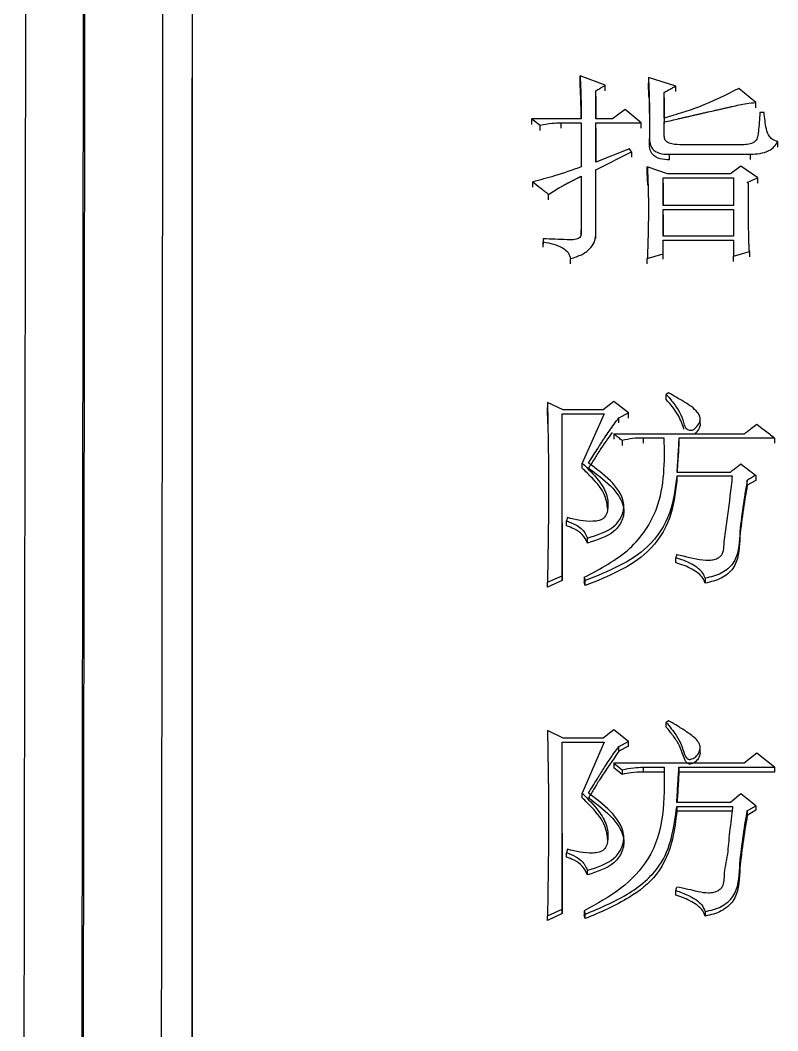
# Model space of a CAD drawing. Header units: millimetres. Extents: x 1890 to 4327, y 775 to 2498.
# Drawn here: x 2441.79 to 2449.58, y 2245.97 to 2256.36 of the extents above; entities that cross this region are included whole.
import ezdxf

# ---------------------------------------------------------------- set-up
doc = ezdxf.new("R2010")
doc.units = ezdxf.units.MM

msp = doc.modelspace()

# ---------------------------------------------------------------- linework, layer by layer
at = {"color": 7, "linetype": 'Continuous', "lineweight": 25}
for p, q in [((2443.558, 2254.737), (2443.558, 2255.769)), ((2447.808, 2255.692), (2447.548, 2255.788)), ((2447.548, 2255.731), (2447.548, 2255.788)), ((2448.533, 2255.684), (2448.251, 2255.772)), ((2448.251, 2255.772), (2448.251, 2255.715)), ((2447.71, 2255.346), (2447.71, 2255.635)), ((2447.71, 2255.579), (2447.71, 2255.635)), ((2447.808, 2255.635), (2447.808, 2255.692)), ((2448.256, 2255.577), (2448.251, 2255.715)), ((2448.533, 2255.627), (2448.533, 2255.684)), ((2449.355, 2255.515), (2449.182, 2255.66)), ((2447.71, 2255.578), (2447.71, 2255.346)), ((2448.414, 2255.354), (2448.414, 2255.619)), ((2448.414, 2255.562), (2448.414, 2255.619)), ((2448.414, 2255.562), (2448.414, 2255.297)), ((2448.013, 2255.443), (2447.883, 2255.346)), ((2448.176, 2255.306), (2448.013, 2255.443)), ((2449.355, 2255.458), (2449.355, 2255.515)), ((2447.051, 2255.346), (2447.137, 2255.281)), ((2447.559, 2255.346), (2447.051, 2255.346)), ((2447.051, 2255.289), (2447.051, 2255.346)), ((2447.883, 2255.346), (2447.71, 2255.346)), ((2448.414, 2255.169), (2448.414, 2255.314)), ((2448.414, 2255.257), (2448.414, 2255.314)), ((2449.441, 2255.41), (2449.398, 2255.41)), ((2447.137, 2255.225), (2447.137, 2255.281)), ((2447.353, 2255.306), (2447.559, 2255.306)), ((2447.353, 2255.249), (2447.353, 2255.306)), ((2447.559, 2255.306), (2447.559, 2254.853)), ((2447.71, 2255.306), (2448.176, 2255.306)), ((2447.71, 2254.902), (2447.71, 2255.306)), ((2447.71, 2255.249), (2447.71, 2255.306)), ((2447.71, 2255.249), (2447.71, 2254.902)), ((2448.176, 2255.249), (2448.176, 2255.306)), ((2448.262, 2255.088), (2448.262, 2255.144)), ((2449.582, 2255.056), (2449.582, 2255.112)), ((2448.057, 2255.039), (2447.71, 2254.902)), ((2447.71, 2254.821), (2448.078, 2255.007)), ((2448.078, 2255.007), (2448.057, 2255.039)), ((2448.078, 2255.007), (2448.078, 2254.951)), ((2449.236, 2255.08), (2448.576, 2255.08)), ((2448.468, 2254.983), (2449.301, 2254.983)), ((2448.468, 2254.926), (2448.468, 2254.983)), ((2449.301, 2254.927), (2449.301, 2254.983)), ((2447.71, 2254.17), (2447.71, 2254.821)), ((2447.71, 2254.765), (2447.71, 2254.821)), ((2448.446, 2254.78), (2448.24, 2254.853)), ((2448.24, 2254.797), (2448.24, 2254.853)), ((2448.244, 2254.665), (2448.24, 2254.797)), ((2449.203, 2254.861), (2449.095, 2254.78)), ((2449.376, 2254.74), (2449.203, 2254.861)), ((2447.061, 2254.643), (2447.061, 2254.699)), ((2447.559, 2254.756), (2447.559, 2254.203)), ((2448.403, 2254.74), (2449.127, 2254.74)), ((2448.403, 2254.456), (2448.403, 2254.74)), ((2448.403, 2254.684), (2448.403, 2254.74)), ((2449.095, 2254.78), (2448.446, 2254.78)), ((2449.127, 2254.74), (2449.127, 2254.456)), ((2449.279, 2254.683), (2449.268, 2254.691)), ((2449.376, 2254.684), (2449.376, 2254.74)), ((2448.403, 2254.684), (2448.403, 2254.456)), ((2447.224, 2254.514), (2447.224, 2254.569)), ((2449.127, 2254.456), (2448.403, 2254.456)), ((2448.403, 2254.415), (2449.127, 2254.415)), ((2448.403, 2254.138), (2448.403, 2254.415)), ((2448.403, 2254.359), (2448.403, 2254.415)), ((2449.127, 2254.415), (2449.127, 2254.138)), ((2448.403, 2254.359), (2448.403, 2254.138)), ((2447.559, 2254.148), (2447.559, 2254.203)), ((2447.71, 2254.115), (2447.71, 2254.17)), ((2447.17, 2254.113), (2447.17, 2254.081)), ((2447.17, 2254.026), (2447.17, 2254.081)), ((2447.17, 2254.077), (2447.17, 2254.058)), ((2449.127, 2254.138), (2448.403, 2254.138)), ((2448.403, 2254.097), (2449.127, 2254.097)), ((2448.403, 2253.958), (2448.403, 2254.097)), ((2448.403, 2254.042), (2448.403, 2254.097)), ((2449.127, 2254.097), (2449.127, 2253.934)), ((2449.127, 2253.934), (2449.29, 2253.983)), ((2449.29, 2253.983), (2449.29, 2253.928)), ((2447.451, 2253.854), (2447.451, 2253.909)), ((2448.24, 2253.909), (2448.403, 2253.958)), ((2448.24, 2253.854), (2448.24, 2253.909)), ((2448.403, 2253.903), (2448.403, 2253.958)), ((2449.127, 2253.879), (2449.127, 2253.934)), ((2448.457, 2252.529), (2448.435, 2252.512)), ((2448.435, 2252.459), (2448.435, 2252.512)), ((2447.375, 2252.354), (2447.213, 2252.429)), ((2447.213, 2252.429), (2447.213, 2252.376)), ((2447.894, 2252.437), (2447.786, 2252.354)), ((2448.046, 2252.321), (2447.894, 2252.437)), ((2447.215, 2252.21), (2447.213, 2252.376)), ((2447.364, 2252.313), (2447.797, 2252.313)), ((2447.364, 2250.646), (2447.364, 2252.313)), ((2447.364, 2252.26), (2447.364, 2252.313)), ((2447.786, 2252.354), (2447.375, 2252.354)), ((2447.797, 2252.313), (2447.57, 2251.805)), ((2447.948, 2252.271), (2448.046, 2252.321)), ((2448.046, 2252.268), (2448.046, 2252.321)), ((2447.948, 2252.219), (2447.948, 2252.271)), ((2448.783, 2252.262), (2448.783, 2252.272)), ((2448.783, 2252.219), (2448.783, 2252.25)), ((2447.894, 2252.105), (2449.236, 2252.105)), ((2447.894, 2252.105), (2447.894, 2252.052)), ((2447.981, 2252.038), (2447.981, 2251.986)), ((2448.414, 2252.063), (2448.197, 2252.063)), ((2448.197, 2252.063), (2448.197, 2252.011)), ((2449.549, 2252.063), (2448.565, 2252.063)), ((2448.565, 2252.063), (2448.565, 2252.011)), ((2449.549, 2252.063), (2449.549, 2252.011)), ((2447.57, 2251.753), (2447.57, 2251.805)), ((2448.543, 2251.713), (2449.095, 2251.713)), ((2449.355, 2251.679), (2449.355, 2251.627)), ((2449.117, 2251.671), (2448.543, 2251.671)), ((2448.543, 2251.671), (2448.543, 2251.619)), ((2449.268, 2251.577), (2449.268, 2251.629)), ((2449.355, 2251.627), (2449.268, 2251.577)), ((2447.997, 2251.308), (2447.997, 2251.36)), ((2447.364, 2251.192), (2447.364, 2250.596)), ((2447.418, 2251.244), (2447.408, 2251.21)), ((2447.408, 2251.159), (2447.408, 2251.21)), ((2447.624, 2250.983), (2447.624, 2251.034)), ((2448.533, 2250.781), (2448.533, 2250.832)), ((2447.213, 2250.579), (2447.364, 2250.646)), ((2447.364, 2250.596), (2447.364, 2250.646)), ((2447.364, 2250.596), (2447.213, 2250.528)), ((2447.213, 2250.528), (2447.213, 2250.579)), ((2447.591, 2250.63), (2447.602, 2250.596)), ((2447.602, 2250.545), (2447.591, 2250.579)), ((2447.602, 2250.545), (2447.602, 2250.596)), ((2448.835, 2250.621), (2448.835, 2250.57)), ((2448.457, 2249.155), (2448.435, 2249.138)), ((2447.375, 2248.976), (2447.213, 2249.053)), ((2447.213, 2249.053), (2447.213, 2249.004)), ((2447.786, 2248.976), (2447.375, 2248.976)), ((2447.894, 2249.061), (2447.786, 2248.976)), ((2448.046, 2248.941), (2447.894, 2249.061)), ((2447.364, 2248.933), (2447.797, 2248.933)), ((2447.364, 2247.217), (2447.364, 2248.933)), ((2447.364, 2248.884), (2447.364, 2248.933)), ((2447.797, 2248.933), (2447.57, 2248.409)), ((2447.948, 2248.89), (2448.046, 2248.941)), ((2448.046, 2248.893), (2447.948, 2248.841)), ((2447.948, 2248.841), (2447.948, 2248.89)), ((2448.046, 2248.893), (2448.046, 2248.941)), ((2448.783, 2248.826), (2448.783, 2248.875)), ((2449.365, 2248.821), (2449.236, 2248.718)), ((2449.549, 2248.676), (2449.365, 2248.821)), ((2447.894, 2248.718), (2447.981, 2248.65)), ((2449.236, 2248.718), (2447.894, 2248.718)), ((2447.894, 2248.718), (2447.894, 2248.67)), ((2447.981, 2248.602), (2447.894, 2248.67)), ((2448.197, 2248.676), (2448.414, 2248.676)), ((2448.197, 2248.676), (2448.197, 2248.627)), ((2448.565, 2248.676), (2449.549, 2248.676)), ((2448.565, 2248.676), (2448.565, 2248.627)), ((2449.549, 2248.676), (2449.549, 2248.627)), ((2447.981, 2248.65), (2447.981, 2248.602)), ((2448.414, 2248.627), (2448.197, 2248.627)), ((2449.549, 2248.627), (2448.565, 2248.627)), ((2447.57, 2248.361), (2447.57, 2248.409)), ((2449.203, 2248.401), (2449.095, 2248.315)), ((2449.355, 2248.28), (2449.203, 2248.401)), ((2449.095, 2248.315), (2448.543, 2248.315)), ((2448.543, 2248.272), (2449.117, 2248.272)), ((2449.268, 2248.229), (2449.355, 2248.28)), ((2449.355, 2248.28), (2449.355, 2248.233)), ((2449.117, 2248.224), (2448.543, 2248.224)), ((2449.355, 2248.233), (2449.268, 2248.181)), ((2449.268, 2248.229), (2449.268, 2248.181)), ((2447.364, 2247.999), (2447.364, 2247.171)), ((2447.997, 2247.904), (2447.997, 2247.951)), ((2447.418, 2247.832), (2447.408, 2247.797)), ((2447.408, 2247.75), (2447.408, 2247.797)), ((2447.624, 2247.569), (2447.624, 2247.616)), ((2448.533, 2247.361), (2448.533, 2247.408)), ((2447.213, 2247.148), (2447.364, 2247.217)), ((2447.364, 2247.171), (2447.364, 2247.217)), ((2447.364, 2247.171), (2447.213, 2247.101)), ((2447.213, 2247.101), (2447.213, 2247.148)), ((2447.591, 2247.2), (2447.602, 2247.165)), ((2447.602, 2247.119), (2447.591, 2247.153)), ((2447.602, 2247.119), (2447.602, 2247.165)), ((2448.835, 2247.191), (2448.835, 2247.145))]:
    msp.add_line(p, q, dxfattribs=at)
at = {"color": 7, "linetype": 'Continuous', "lineweight": 25, "flags": 128}
for points in [[(2449.268, 2254.691), (2449.312, 2254.711), (2449.344, 2254.725), (2449.376, 2254.74)], [(2447.591, 2250.63), (2447.591, 2250.609), (2447.591, 2250.594), (2447.591, 2250.579)], [(2448.435, 2249.089), (2448.435, 2249.106), (2448.435, 2249.122), (2448.435, 2249.138)], [(2448.543, 2248.272), (2448.543, 2248.252), (2448.543, 2248.224)], [(2447.591, 2247.2), (2447.591, 2247.181), (2447.591, 2247.167), (2447.591, 2247.153)]]:
    msp.add_lwpolyline(points, dxfattribs=at)
at = {"color": 7, "linetype": 'Continuous', "lineweight": 25}
for points, knots in [([(2443.558, 2287.519), (2443.558, 2287.415), (2443.558, 2286.894), (2443.558, 2285.527), (2443.558, 2283.367), (2443.558, 2280.749), (2443.558, 2278.286), (2443.558, 2274.778), (2443.558, 2271.636), (2443.558, 2267.32), (2443.558, 2262.633), (2443.558, 2257.501), (2443.558, 2252.078), (2443.558, 2247.519), (2443.559, 2241.596), (2443.559, 2236.691), (2443.559, 2230.012), (2443.559, 2225.719), (2443.559, 2222.718)], [0, 0, 0, 0, 0.020124, 0.100733, 0.181328, 0.221587, 0.302184, 0.342442, 0.423039, 0.463298, 0.543894, 0.624491, 0.664749, 0.745346, 0.785604, 0.8662, 0.906458, 1, 1, 1, 1]), ([(2441.889, 2286.571), (2441.889, 2286.599), (2441.89, 2286.688), (2441.888, 2285.701), (2441.885, 2283.688), (2441.881, 2280.626), (2441.876, 2277.237), (2441.871, 2273.9), (2441.866, 2270.83), (2441.86, 2267.187), (2441.854, 2262.916), (2441.847, 2258.27), (2441.839, 2253.324), (2441.831, 2248.153), (2441.822, 2242.469), (2441.812, 2236.272), (2441.801, 2229.588), (2441.793, 2224.897), (2441.79, 2222.503)], [0, 0, 0, 0, 0.039342, 0.122943, 0.206183, 0.289063, 0.371582, 0.416612, 0.465601, 0.518547, 0.575452, 0.636313, 0.690059, 0.746552, 0.805793, 0.867782, 0.932518, 1, 1, 1, 1]), ([(2442.395, 2222.368), (2442.399, 2225.667), (2442.408, 2232.266), (2442.421, 2241.696), (2442.433, 2250.576), (2442.444, 2258.734), (2442.454, 2266.034), (2442.462, 2272.352), (2442.469, 2277.574), (2442.474, 2281.631), (2442.477, 2284.379), (2442.479, 2285.825), (2442.478, 2285.801), (2442.478, 2285.793)], [0, 0, 0, 0, 0.094309, 0.188619, 0.282928, 0.377238, 0.471547, 0.565857, 0.660166, 0.754475, 0.848785, 0.943094, 1, 1, 1, 1]), ([(2442.409, 2222.319), (2442.412, 2224.705), (2442.418, 2229.411), (2442.428, 2236.161), (2442.436, 2242.503), (2442.444, 2248.398), (2442.452, 2253.829), (2442.459, 2259.562), (2442.467, 2265.331), (2442.474, 2270.811), (2442.48, 2275.278), (2442.484, 2278.801), (2442.488, 2281.463), (2442.49, 2283.366), (2442.491, 2284.585), (2442.492, 2285.302), (2442.492, 2285.333), (2442.492, 2285.347)], [0, 0, 0, 0, 0.06854, 0.13522, 0.200041, 0.263001, 0.324101, 0.38334, 0.468684, 0.549845, 0.626823, 0.699617, 0.768227, 0.832652, 0.892892, 0.948946, 1, 1, 1, 1]), ([(2443.29, 2284.594), (2443.29, 2284.606), (2443.29, 2284.718), (2443.29, 2284.365), (2443.289, 2283.795), (2443.289, 2283.249), (2443.288, 2282.574), (2443.287, 2281.766), (2443.286, 2280.826), (2443.285, 2279.755), (2443.283, 2278.045), (2443.279, 2275.359), (2443.274, 2271.209), (2443.267, 2265.993), (2443.26, 2260.386), (2443.252, 2254.709), (2443.245, 2249.242), (2443.237, 2243.229), (2443.228, 2236.681), (2443.218, 2229.638), (2443.211, 2224.696), (2443.208, 2222.182)], [0, 0, 0, 0, 0.008365, 0.077995, 0.107986, 0.138061, 0.168221, 0.198465, 0.228793, 0.259205, 0.289702, 0.358895, 0.433683, 0.514064, 0.600037, 0.66048, 0.723411, 0.788828, 0.856732, 0.927123, 1, 1, 1, 1]), ([(2447.548, 2255.788), (2447.548, 2255.786), (2447.548, 2255.781), (2447.549, 2255.773), (2447.549, 2255.766), (2447.55, 2255.759), (2447.55, 2255.752), (2447.55, 2255.745), (2447.551, 2255.737), (2447.551, 2255.73), (2447.551, 2255.723), (2447.552, 2255.716), (2447.552, 2255.708), (2447.552, 2255.701), (2447.553, 2255.694), (2447.553, 2255.687), (2447.553, 2255.679), (2447.554, 2255.672), (2447.554, 2255.665), (2447.554, 2255.658), (2447.555, 2255.65), (2447.555, 2255.644), (2447.555, 2255.638), (2447.555, 2255.632), (2447.555, 2255.625), (2447.556, 2255.618), (2447.556, 2255.611), (2447.556, 2255.603), (2447.556, 2255.596), (2447.557, 2255.589), (2447.557, 2255.582), (2447.557, 2255.576), (2447.557, 2255.569), (2447.557, 2255.563), (2447.557, 2255.556), (2447.557, 2255.549), (2447.558, 2255.542), (2447.558, 2255.534), (2447.558, 2255.527), (2447.558, 2255.52), (2447.558, 2255.513), (2447.558, 2255.505), (2447.558, 2255.499), (2447.558, 2255.493), (2447.558, 2255.487), (2447.558, 2255.48), (2447.558, 2255.473), (2447.558, 2255.465), (2447.559, 2255.458), (2447.559, 2255.451), (2447.559, 2255.444), (2447.559, 2255.436), (2447.559, 2255.43), (2447.559, 2255.424), (2447.559, 2255.418), (2447.559, 2255.411), (2447.559, 2255.404), (2447.559, 2255.396), (2447.559, 2255.389), (2447.559, 2255.382), (2447.559, 2255.375), (2447.559, 2255.367), (2447.559, 2255.361), (2447.559, 2255.354), (2447.559, 2255.349), (2447.559, 2255.346)], [0, 0, 0, 0, 0.01641, 0.03282, 0.04923, 0.06564, 0.08205, 0.098461, 0.114871, 0.131281, 0.147691, 0.164101, 0.180511, 0.196921, 0.213331, 0.229741, 0.246151, 0.262561, 0.278972, 0.295382, 0.311792, 0.328202, 0.336407, 0.352817, 0.369227, 0.385637, 0.402047, 0.418457, 0.434867, 0.451278, 0.467688, 0.484098, 0.492303, 0.508713, 0.525123, 0.541533, 0.557943, 0.574353, 0.590763, 0.607173, 0.623583, 0.639994, 0.656404, 0.664609, 0.681019, 0.697429, 0.713839, 0.730249, 0.746659, 0.763069, 0.779479, 0.795889, 0.8123, 0.820505, 0.836915, 0.853325, 0.869735, 0.886145, 0.902555, 0.918965, 0.935375, 0.951785, 0.968195, 0.9764, 1, 1, 1, 1]), ([(2447.559, 2255.346), (2447.559, 2255.366), (2447.559, 2255.424), (2447.557, 2255.553), (2447.551, 2255.661), (2447.548, 2255.731)], [0, 0, 0, 0, 0.154244, 0.455917, 1, 1, 1, 1]), ([(2448.251, 2255.772), (2448.252, 2255.766), (2448.252, 2255.756), (2448.252, 2255.744), (2448.253, 2255.735), (2448.253, 2255.725), (2448.254, 2255.716), (2448.254, 2255.707), (2448.255, 2255.695), (2448.255, 2255.679), (2448.256, 2255.66), (2448.257, 2255.642), (2448.258, 2255.605), (2448.259, 2255.567), (2448.26, 2255.53), (2448.261, 2255.512), (2448.261, 2255.493), (2448.261, 2255.474), (2448.262, 2255.456), (2448.262, 2255.431), (2448.262, 2255.406), (2448.262, 2255.381), (2448.262, 2255.362), (2448.262, 2255.344), (2448.262, 2255.325), (2448.262, 2255.309), (2448.262, 2255.297), (2448.262, 2255.288), (2448.262, 2255.278), (2448.262, 2255.269), (2448.262, 2255.26), (2448.262, 2255.25), (2448.262, 2255.241), (2448.262, 2255.232), (2448.262, 2255.219), (2448.262, 2255.207), (2448.262, 2255.194), (2448.262, 2255.185), (2448.262, 2255.177), (2448.262, 2255.171), (2448.262, 2255.166), (2448.262, 2255.162), (2448.262, 2255.157), (2448.262, 2255.151), (2448.262, 2255.147), (2448.262, 2255.144)], [0, 0, 0, 0, 0.0297, 0.04455, 0.0594, 0.07425, 0.0891, 0.10395, 0.1188, 0.1485, 0.1782, 0.2079, 0.237599, 0.3564, 0.3861, 0.4158, 0.4455, 0.4752, 0.5049, 0.5346, 0.594, 0.6237, 0.6534, 0.6831, 0.7128, 0.742499, 0.757349, 0.772199, 0.787049, 0.801899, 0.816749, 0.831599, 0.846449, 0.861299, 0.876149, 0.905849, 0.920699, 0.935549, 0.950399, 0.957824, 0.965249, 0.972674, 0.980099, 0.987524, 1, 1, 1, 1]), ([(2447.71, 2255.635), (2447.724, 2255.643), (2447.747, 2255.657), (2447.78, 2255.675), (2447.798, 2255.686), (2447.808, 2255.692)], [0, 0, 0, 0, 0.419954, 0.709976, 1, 1, 1, 1]), ([(2448.414, 2255.619), (2448.427, 2255.627), (2448.454, 2255.641), (2448.494, 2255.663), (2448.52, 2255.677), (2448.533, 2255.684)], [0, 0, 0, 0, 0.350984, 0.675491, 1, 1, 1, 1]), ([(2449.182, 2255.66), (2449.046, 2255.591), (2448.802, 2255.469), (2448.533, 2255.389), (2448.414, 2255.354)], [0, 0, 0, 0, 0.5565668, 1, 1, 1, 1]), ([(2448.257, 2255.577), (2448.257, 2255.574), (2448.257, 2255.543), (2448.262, 2255.375), (2448.262, 2255.256), (2448.262, 2255.194), (2448.262, 2255.172), (2448.262, 2255.168), (2448.262, 2255.169), (2448.262, 2255.169)], [0, 0, 0, 0, 0.068293, 0.542837, 0.809759, 0.931747, 0.959329, 0.986395, 1, 1, 1, 1]), ([(2448.414, 2255.314), (2448.464, 2255.325), (2448.52, 2255.338), (2448.583, 2255.353), (2448.599, 2255.356), (2448.614, 2255.36), (2448.627, 2255.363), (2448.643, 2255.366), (2448.665, 2255.371), (2448.696, 2255.378), (2448.727, 2255.386), (2448.759, 2255.393), (2448.784, 2255.399), (2448.815, 2255.406), (2448.84, 2255.412), (2448.884, 2255.422), (2448.922, 2255.43), (2448.966, 2255.44), (2448.991, 2255.446), (2449.022, 2255.453), (2449.047, 2255.459), (2449.079, 2255.466), (2449.148, 2255.482), (2449.241, 2255.503), (2449.324, 2255.512), (2449.355, 2255.515)], [0, 0, 0, 0, 0.1607092, 0.1807979, 0.2008865, 0.2109308, 0.2310195, 0.2410638, 0.2611525, 0.3013298, 0.3415071, 0.3615958, 0.4017731, 0.4218617, 0.462039, 0.4821277, 0.5624823, 0.582571, 0.6227483, 0.6428369, 0.6830142, 0.7031029, 0.7432802, 0.9040946, 1, 1, 1, 1]), ([(2449.398, 2255.41), (2449.394, 2255.345), (2449.388, 2255.262), (2449.377, 2255.163), (2449.357, 2255.111), (2449.298, 2255.086), (2449.257, 2255.082), (2449.236, 2255.08)], [0, 0, 0, 0, 0.489877, 0.617073, 0.743751, 0.869803, 1, 1, 1, 1]), ([(2449.582, 2255.112), (2449.566, 2255.118), (2449.533, 2255.129), (2449.483, 2255.172), (2449.455, 2255.272), (2449.447, 2255.355), (2449.441, 2255.41)], [0, 0, 0, 0, 0.1278182, 0.252018, 0.5084072, 1, 1, 1, 1]), ([(2447.137, 2255.281), (2447.177, 2255.289), (2447.248, 2255.304), (2447.321, 2255.305), (2447.353, 2255.306)], [0, 0, 0, 0, 0.558835, 1, 1, 1, 1]), ([(2448.262, 2255.144), (2448.264, 2255.12), (2448.266, 2255.071), (2448.315, 2255.008), (2448.392, 2254.983), (2448.442, 2254.983), (2448.468, 2254.983)], [0, 0, 0, 0, 0.26803, 0.540931, 0.767912, 1, 1, 1, 1]), ([(2448.576, 2255.08), (2448.537, 2255.081), (2448.488, 2255.083), (2448.44, 2255.109), (2448.418, 2255.133), (2448.415, 2255.155), (2448.414, 2255.169)], [0, 0, 0, 0, 0.51629, 0.647429, 0.774862, 1, 1, 1, 1]), ([(2449.301, 2254.983), (2449.334, 2254.984), (2449.399, 2254.986), (2449.486, 2255.013), (2449.549, 2255.058), (2449.571, 2255.094), (2449.582, 2255.112)], [0, 0, 0, 0, 0.288794, 0.57293, 0.789593, 1, 1, 1, 1]), ([(2448.468, 2254.926), (2448.435, 2254.926), (2448.371, 2254.927), (2448.294, 2254.97), (2448.265, 2255.031), (2448.263, 2255.069), (2448.262, 2255.088)], [0, 0, 0, 0, 0.294945, 0.576546, 0.789412, 1, 1, 1, 1]), ([(2443.559, 2223.638), (2443.559, 2223.944), (2443.559, 2226.843), (2443.559, 2232.269), (2443.559, 2238.487), (2443.559, 2244.522), (2443.558, 2249.152), (2443.558, 2252.963), (2443.558, 2254.406), (2443.558, 2254.803)], [0, 0, 0, 0, 0.027476, 0.259697, 0.491874, 0.607849, 0.840033, 0.956008, 1, 1, 1, 1]), ([(2447.559, 2254.853), (2447.468, 2254.82), (2447.306, 2254.76), (2447.136, 2254.718), (2447.061, 2254.699)], [0, 0, 0, 0, 0.558886, 1, 1, 1, 1]), ([(2448.24, 2254.853), (2448.241, 2254.847), (2448.241, 2254.838), (2448.242, 2254.825), (2448.242, 2254.816), (2448.242, 2254.806), (2448.243, 2254.797), (2448.243, 2254.787), (2448.243, 2254.778), (2448.244, 2254.769), (2448.244, 2254.759), (2448.244, 2254.75), (2448.245, 2254.74), (2448.245, 2254.731), (2448.245, 2254.722), (2448.246, 2254.712), (2448.246, 2254.703), (2448.246, 2254.693), (2448.247, 2254.681), (2448.247, 2254.665), (2448.248, 2254.646), (2448.248, 2254.627), (2448.249, 2254.609), (2448.249, 2254.59), (2448.25, 2254.571), (2448.25, 2254.552), (2448.251, 2254.514), (2448.251, 2254.476), (2448.251, 2254.439), (2448.251, 2254.42), (2448.251, 2254.395), (2448.251, 2254.363), (2448.251, 2254.325), (2448.25, 2254.287), (2448.25, 2254.25), (2448.249, 2254.218), (2448.248, 2254.187), (2448.248, 2254.161), (2448.247, 2254.136), (2448.247, 2254.117), (2448.246, 2254.098), (2448.246, 2254.082), (2448.245, 2254.07), (2448.245, 2254.06), (2448.245, 2254.051), (2448.245, 2254.041), (2448.244, 2254.032), (2448.244, 2254.022), (2448.244, 2254.013), (2448.243, 2254.003), (2448.243, 2253.994), (2448.243, 2253.984), (2448.243, 2253.975), (2448.242, 2253.967), (2448.242, 2253.961), (2448.242, 2253.956), (2448.242, 2253.951), (2448.242, 2253.946), (2448.241, 2253.942), (2448.241, 2253.937), (2448.241, 2253.932), (2448.241, 2253.927), (2448.241, 2253.923), (2448.241, 2253.917), (2448.241, 2253.912), (2448.24, 2253.909)], [0, 0, 0, 0, 0.020012, 0.030018, 0.040024, 0.050031, 0.060037, 0.070043, 0.080049, 0.090055, 0.100061, 0.110067, 0.120073, 0.130079, 0.140086, 0.150092, 0.160098, 0.170104, 0.18011, 0.200122, 0.220134, 0.240147, 0.260159, 0.280171, 0.300183, 0.320196, 0.340208, 0.420258, 0.44027, 0.460282, 0.480294, 0.520319, 0.560343, 0.600368, 0.640392, 0.680417, 0.700429, 0.740454, 0.760466, 0.780478, 0.80049, 0.820502, 0.830509, 0.840515, 0.850521, 0.860527, 0.870533, 0.880539, 0.890545, 0.900551, 0.910557, 0.920564, 0.93057, 0.940576, 0.945579, 0.950582, 0.955585, 0.960588, 0.965591, 0.970594, 0.975597, 0.9806, 0.985603, 0.990606, 1, 1, 1, 1]), ([(2447.061, 2254.699), (2447.086, 2254.68), (2447.125, 2254.648), (2447.179, 2254.605), (2447.209, 2254.581), (2447.224, 2254.569)], [0, 0, 0, 0, 0.447792, 0.723896, 1, 1, 1, 1]), ([(2447.224, 2254.569), (2447.266, 2254.597), (2447.311, 2254.625), (2447.361, 2254.653), (2447.372, 2254.659), (2447.383, 2254.665), (2447.394, 2254.671), (2447.405, 2254.677), (2447.417, 2254.683), (2447.428, 2254.689), (2447.436, 2254.693), (2447.448, 2254.699), (2447.459, 2254.705), (2447.469, 2254.71), (2447.476, 2254.713), (2447.481, 2254.716), (2447.487, 2254.719), (2447.493, 2254.722), (2447.498, 2254.725), (2447.504, 2254.728), (2447.508, 2254.73), (2447.514, 2254.733), (2447.52, 2254.736), (2447.525, 2254.739), (2447.53, 2254.741), (2447.535, 2254.744), (2447.541, 2254.747), (2447.547, 2254.75), (2447.552, 2254.752), (2447.556, 2254.755), (2447.559, 2254.756)], [0, 0, 0, 0, 0.396041, 0.420732, 0.445423, 0.494806, 0.519497, 0.544188, 0.59357, 0.618261, 0.642952, 0.667643, 0.717025, 0.741716, 0.754061, 0.778752, 0.791098, 0.803443, 0.828134, 0.84048, 0.852825, 0.865171, 0.889862, 0.902207, 0.914553, 0.926898, 0.951589, 0.963935, 0.97628, 1, 1, 1, 1]), ([(2449.29, 2253.983), (2449.29, 2253.985), (2449.289, 2253.991), (2449.289, 2254), (2449.288, 2254.011), (2449.287, 2254.023), (2449.287, 2254.034), (2449.286, 2254.043), (2449.286, 2254.054), (2449.285, 2254.065), (2449.285, 2254.085), (2449.284, 2254.122), (2449.282, 2254.202), (2449.281, 2254.294), (2449.28, 2254.373), (2449.28, 2254.413), (2449.28, 2254.436), (2449.28, 2254.453), (2449.28, 2254.467), (2449.279, 2254.481), (2449.279, 2254.493), (2449.279, 2254.504), (2449.279, 2254.515), (2449.279, 2254.527), (2449.279, 2254.538), (2449.279, 2254.547), (2449.279, 2254.558), (2449.279, 2254.569), (2449.279, 2254.581), (2449.279, 2254.592), (2449.279, 2254.603), (2449.279, 2254.615), (2449.279, 2254.623), (2449.279, 2254.63), (2449.279, 2254.638), (2449.279, 2254.643), (2449.279, 2254.649), (2449.279, 2254.653), (2449.279, 2254.659), (2449.279, 2254.664), (2449.279, 2254.67), (2449.279, 2254.676), (2449.279, 2254.68), (2449.279, 2254.683)], [0, 0, 0, 0, 0.012194, 0.024389, 0.036583, 0.060972, 0.073167, 0.085361, 0.097556, 0.121945, 0.134139, 0.182918, 0.280473, 0.475585, 0.573141, 0.621919, 0.646308, 0.670697, 0.695086, 0.70728, 0.731669, 0.743863, 0.756058, 0.780447, 0.792641, 0.804836, 0.81703, 0.841419, 0.853613, 0.865808, 0.890197, 0.902391, 0.914586, 0.92678, 0.932877, 0.945072, 0.951169, 0.957266, 0.963363, 0.975558, 0.981655, 0.987752, 1, 1, 1, 1]), ([(2447.559, 2254.203), (2447.561, 2254.188), (2447.564, 2254.159), (2447.54, 2254.111), (2447.476, 2254.101), (2447.355, 2254.104), (2447.251, 2254.109), (2447.17, 2254.113)], [0, 0, 0, 0, 0.111377, 0.22453, 0.350906, 0.486016, 1, 1, 1, 1]), ([(2447.451, 2253.909), (2447.491, 2253.921), (2447.571, 2253.945), (2447.659, 2254.012), (2447.705, 2254.092), (2447.709, 2254.144), (2447.71, 2254.17)], [0, 0, 0, 0, 0.291847, 0.573788, 0.788346, 1, 1, 1, 1]), ([(2447.17, 2254.081), (2447.24, 2254.067), (2447.337, 2254.048), (2447.43, 2253.974), (2447.444, 2253.93), (2447.451, 2253.909)], [0, 0, 0, 0, 0.573358, 0.790473, 1, 1, 1, 1]), ([(2448.435, 2252.512), (2448.46, 2252.483), (2448.534, 2252.394), (2448.607, 2252.28), (2448.621, 2252.181), (2448.644, 2252.156), (2448.662, 2252.146), (2448.682, 2252.142), (2448.701, 2252.144), (2448.721, 2252.153), (2448.749, 2252.178), (2448.774, 2252.213), (2448.787, 2252.255), (2448.78, 2252.291), (2448.735, 2252.362), (2448.616, 2252.438), (2448.51, 2252.498), (2448.457, 2252.529)], [0, 0, 0, 0, 0.109651, 0.330682, 0.3864, 0.404634, 0.422868, 0.441529, 0.456387, 0.471247, 0.497612, 0.560433, 0.593185, 0.625961, 0.670922, 0.833212, 1, 1, 1, 1]), ([(2447.213, 2252.429), (2447.213, 2252.413), (2447.214, 2252.39), (2447.214, 2252.358), (2447.215, 2252.335), (2447.215, 2252.311), (2447.216, 2252.288), (2447.216, 2252.264), (2447.216, 2252.24), (2447.217, 2252.217), (2447.217, 2252.185), (2447.218, 2252.154), (2447.218, 2252.122), (2447.219, 2252.099), (2447.219, 2252.067), (2447.22, 2252.036), (2447.22, 2252.004), (2447.221, 2251.98), (2447.221, 2251.957), (2447.221, 2251.925), (2447.222, 2251.893), (2447.222, 2251.862), (2447.222, 2251.838), (2447.223, 2251.814), (2447.223, 2251.783), (2447.223, 2251.751), (2447.223, 2251.72), (2447.223, 2251.7), (2447.224, 2251.684), (2447.224, 2251.672), (2447.224, 2251.66), (2447.224, 2251.644), (2447.224, 2251.628), (2447.224, 2251.613), (2447.224, 2251.601), (2447.224, 2251.589), (2447.224, 2251.577), (2447.224, 2251.565), (2447.224, 2251.555), (2447.224, 2251.547), (2447.224, 2251.541), (2447.224, 2251.533), (2447.224, 2251.525), (2447.224, 2251.518), (2447.224, 2251.51), (2447.224, 2251.5), (2447.224, 2251.488), (2447.224, 2251.472), (2447.224, 2251.456), (2447.224, 2251.44), (2447.224, 2251.428), (2447.224, 2251.412), (2447.223, 2251.393), (2447.223, 2251.369), (2447.223, 2251.345), (2447.223, 2251.321), (2447.223, 2251.289), (2447.222, 2251.258), (2447.222, 2251.226), (2447.222, 2251.202), (2447.222, 2251.178), (2447.221, 2251.146), (2447.221, 2251.115), (2447.221, 2251.083), (2447.22, 2251.059), (2447.22, 2251.035), (2447.22, 2251.003), (2447.219, 2250.971), (2447.219, 2250.939), (2447.218, 2250.915), (2447.218, 2250.884), (2447.217, 2250.852), (2447.217, 2250.82), (2447.216, 2250.796), (2447.216, 2250.772), (2447.216, 2250.74), (2447.215, 2250.708), (2447.214, 2250.676), (2447.214, 2250.652), (2447.214, 2250.62), (2447.213, 2250.595), (2447.213, 2250.579)], [0, 0, 0, 0, 0.025705, 0.038557, 0.05141, 0.064262, 0.077115, 0.089967, 0.102819, 0.115672, 0.128524, 0.154229, 0.167082, 0.179934, 0.192786, 0.218491, 0.231344, 0.244196, 0.257049, 0.269901, 0.295606, 0.308458, 0.321311, 0.334163, 0.347016, 0.37272, 0.385573, 0.398425, 0.404851, 0.411278, 0.417704, 0.42413, 0.436983, 0.443409, 0.449835, 0.456261, 0.462687, 0.469114, 0.47554, 0.478753, 0.481966, 0.485179, 0.491605, 0.494818, 0.498032, 0.504458, 0.510884, 0.51731, 0.530163, 0.536589, 0.543015, 0.549441, 0.562294, 0.575146, 0.587999, 0.600851, 0.613703, 0.639408, 0.652261, 0.665113, 0.677966, 0.690818, 0.716523, 0.729375, 0.742228, 0.75508, 0.767933, 0.793637, 0.80649, 0.819342, 0.832195, 0.857899, 0.870752, 0.883604, 0.896457, 0.909309, 0.935014, 0.947866, 0.960719, 0.973571, 1, 1, 1, 1]), ([(2448.619, 2252.151), (2448.601, 2252.201), (2448.561, 2252.312), (2448.48, 2252.407), (2448.435, 2252.459)], [0, 0, 0, 0, 0.446588, 1, 1, 1, 1]), ([(2447.635, 2251.805), (2447.664, 2251.852), (2447.698, 2251.905), (2447.735, 2251.964), (2447.744, 2251.978), (2447.754, 2251.993), (2447.763, 2252.007), (2447.772, 2252.022), (2447.786, 2252.043), (2447.825, 2252.104), (2447.88, 2252.184), (2447.931, 2252.25), (2447.948, 2252.271)], [0, 0, 0, 0, 0.297523, 0.334713, 0.371903, 0.390498, 0.427689, 0.464879, 0.483474, 0.557855, 0.855503, 1, 1, 1, 1]), ([(2448.781, 2252.218), (2448.782, 2252.212), (2448.787, 2252.194), (2448.769, 2252.156), (2448.749, 2252.123), (2448.727, 2252.107), (2448.724, 2252.105)], [0, 0, 0, 0, 0.152794, 0.423866, 0.927502, 1, 1, 1, 1]), ([(2449.236, 2252.105), (2449.248, 2252.115), (2449.273, 2252.134), (2449.316, 2252.167), (2449.347, 2252.191), (2449.365, 2252.205)], [0, 0, 0, 0, 0.288432, 0.576865, 1, 1, 1, 1]), ([(2449.365, 2252.205), (2449.39, 2252.186), (2449.434, 2252.152), (2449.495, 2252.105), (2449.531, 2252.077), (2449.549, 2252.063)], [0, 0, 0, 0, 0.407194, 0.703597, 1, 1, 1, 1]), ([(2447.878, 2252.119), (2447.836, 2252.061), (2447.772, 2251.972), (2447.695, 2251.848), (2447.655, 2251.784), (2447.635, 2251.753)], [0, 0, 0, 0, 0.485895, 0.742945, 1, 1, 1, 1]), ([(2447.981, 2252.038), (2447.968, 2252.048), (2447.948, 2252.064), (2447.919, 2252.086), (2447.902, 2252.099), (2447.894, 2252.105)], [0, 0, 0, 0, 0.432643, 0.716321, 1, 1, 1, 1]), ([(2447.591, 2250.63), (2447.758, 2250.718), (2448.083, 2250.89), (2448.424, 2251.409), (2448.418, 2251.816), (2448.414, 2252.063)], [0, 0, 0, 0, 0.291092, 0.569283, 1, 1, 1, 1]), ([(2448.197, 2252.063), (2448.161, 2252.063), (2448.088, 2252.061), (2448.017, 2252.046), (2447.981, 2252.038)], [0, 0, 0, 0, 0.495714, 1, 1, 1, 1]), ([(2448.565, 2252.063), (2448.561, 2252), (2448.556, 2251.91), (2448.548, 2251.793), (2448.545, 2251.74), (2448.543, 2251.713)], [0, 0, 0, 0, 0.542952, 0.771476, 1, 1, 1, 1]), ([(2448.565, 2252.011), (2448.561, 2251.947), (2448.555, 2251.848), (2448.549, 2251.749), (2448.547, 2251.713)], [0, 0, 0, 0, 0.638679, 1, 1, 1, 1]), ([(2447.57, 2251.805), (2447.629, 2251.748), (2447.729, 2251.651), (2447.826, 2251.495), (2447.839, 2251.379), (2447.828, 2251.301), (2447.81, 2251.257), (2447.779, 2251.228), (2447.736, 2251.211), (2447.613, 2251.197), (2447.505, 2251.223), (2447.418, 2251.244)], [0, 0, 0, 0, 0.236471, 0.400892, 0.534168, 0.588802, 0.643894, 0.675813, 0.707612, 0.766357, 1, 1, 1, 1]), ([(2447.624, 2251.034), (2447.723, 2251.064), (2447.873, 2251.11), (2447.991, 2251.262), (2448.011, 2251.441), (2447.866, 2251.637), (2447.713, 2251.748), (2447.635, 2251.805)], [0, 0, 0, 0, 0.250217, 0.37779, 0.502112, 0.745933, 1, 1, 1, 1]), ([(2449.095, 2251.713), (2449.108, 2251.723), (2449.132, 2251.741), (2449.168, 2251.769), (2449.191, 2251.787), (2449.203, 2251.796)], [0, 0, 0, 0, 0.346119, 0.673059, 1, 1, 1, 1]), ([(2449.203, 2251.796), (2449.228, 2251.777), (2449.279, 2251.738), (2449.329, 2251.699), (2449.355, 2251.679)], [0, 0, 0, 0, 0.499999, 1, 1, 1, 1]), ([(2447.833, 2251.329), (2447.827, 2251.377), (2447.811, 2251.497), (2447.694, 2251.633), (2447.604, 2251.72), (2447.57, 2251.753)], [0, 0, 0, 0, 0.289302, 0.728342, 1, 1, 1, 1]), ([(2447.635, 2251.753), (2447.713, 2251.696), (2447.866, 2251.585), (2448.011, 2251.389), (2447.991, 2251.211), (2447.873, 2251.058), (2447.723, 2251.013), (2447.624, 2250.983)], [0, 0, 0, 0, 0.254102, 0.497856, 0.622112, 0.749663, 1, 1, 1, 1]), ([(2449.355, 2251.679), (2449.34, 2251.671), (2449.311, 2251.654), (2449.283, 2251.638), (2449.268, 2251.629)], [0, 0, 0, 0, 0.5, 1, 1, 1, 1]), ([(2448.543, 2251.671), (2448.528, 2251.542), (2448.496, 2251.283), (2448.216, 2250.843), (2447.838, 2250.691), (2447.602, 2250.596)], [0, 0, 0, 0, 0.271558, 0.546438, 1, 1, 1, 1]), ([(2448.543, 2251.619), (2448.528, 2251.49), (2448.496, 2251.231), (2448.216, 2250.792), (2447.838, 2250.64), (2447.602, 2250.545)], [0, 0, 0, 0, 0.271428, 0.546253, 1, 1, 1, 1]), ([(2448.543, 2250.866), (2448.565, 2250.861), (2448.675, 2250.835), (2448.803, 2250.798), (2448.927, 2250.811), (2448.97, 2250.828), (2449.002, 2250.854), (2449.027, 2250.901), (2449.028, 2250.975), (2449.052, 2251.169), (2449.087, 2251.403), (2449.109, 2251.603), (2449.117, 2251.671)], [0, 0, 0, 0, 0.047616, 0.236668, 0.271199, 0.305853, 0.333079, 0.360338, 0.428756, 0.509882, 0.834445, 1, 1, 1, 1]), ([(2449.268, 2251.629), (2449.236, 2251.444), (2449.188, 2251.164), (2449.178, 2250.806), (2449.004, 2250.66), (2448.892, 2250.634), (2448.835, 2250.621)], [0, 0, 0, 0, 0.492344, 0.747305, 0.87043, 1, 1, 1, 1]), ([(2449.268, 2251.577), (2449.236, 2251.393), (2449.188, 2251.112), (2449.178, 2250.755), (2449.004, 2250.609), (2448.892, 2250.583), (2448.835, 2250.57)], [0, 0, 0, 0, 0.492228, 0.747139, 0.870314, 1, 1, 1, 1]), ([(2447.408, 2251.21), (2447.441, 2251.199), (2447.497, 2251.179), (2447.56, 2251.134), (2447.601, 2251.088), (2447.616, 2251.052), (2447.624, 2251.034)], [0, 0, 0, 0, 0.34974, 0.571287, 0.787704, 1, 1, 1, 1]), ([(2447.624, 2250.983), (2447.609, 2251.013), (2447.58, 2251.072), (2447.495, 2251.129), (2447.435, 2251.15), (2447.408, 2251.159)], [0, 0, 0, 0, 0.370996, 0.713919, 1, 1, 1, 1]), ([(2448.543, 2250.866), (2448.542, 2250.863), (2448.54, 2250.856), (2448.537, 2250.845), (2448.534, 2250.836), (2448.533, 2250.832)], [0, 0, 0, 0, 0.252887, 0.626447, 1, 1, 1, 1]), ([(2448.835, 2250.621), (2448.828, 2250.639), (2448.814, 2250.676), (2448.764, 2250.725), (2448.698, 2250.767), (2448.618, 2250.803), (2448.561, 2250.822), (2448.533, 2250.832)], [0, 0, 0, 0, 0.1624123, 0.328967, 0.5495924, 0.7738532, 1, 1, 1, 1]), ([(2448.835, 2250.57), (2448.828, 2250.588), (2448.814, 2250.625), (2448.764, 2250.674), (2448.698, 2250.717), (2448.618, 2250.753), (2448.561, 2250.771), (2448.533, 2250.781)], [0, 0, 0, 0, 0.162317, 0.328828, 0.549463, 0.773777, 1, 1, 1, 1]), ([(2448.435, 2249.138), (2448.47, 2249.095), (2448.528, 2249.022), (2448.593, 2248.911), (2448.612, 2248.832), (2448.634, 2248.784), (2448.647, 2248.769), (2448.659, 2248.76), (2448.672, 2248.756), (2448.691, 2248.758), (2448.717, 2248.768), (2448.748, 2248.791), (2448.772, 2248.826), (2448.784, 2248.864), (2448.783, 2248.903), (2448.752, 2248.962), (2448.672, 2249.022), (2448.567, 2249.093), (2448.494, 2249.134), (2448.457, 2249.155)], [0, 0, 0, 0, 0.156412, 0.260868, 0.365462, 0.392662, 0.410241, 0.42134, 0.432549, 0.445637, 0.467959, 0.506678, 0.545841, 0.586947, 0.621916, 0.6571, 0.775363, 0.887354, 1, 1, 1, 1]), ([(2448.782, 2248.826), (2448.782, 2248.821), (2448.781, 2248.8), (2448.766, 2248.763), (2448.734, 2248.73), (2448.704, 2248.714), (2448.683, 2248.709), (2448.668, 2248.709), (2448.655, 2248.714), (2448.638, 2248.728), (2448.607, 2248.79), (2448.583, 2248.888), (2448.511, 2248.997), (2448.46, 2249.059), (2448.435, 2249.089)], [0, 0, 0, 0, 0.024344, 0.105927, 0.186008, 0.233095, 0.258015, 0.277413, 0.297005, 0.320267, 0.377824, 0.626321, 0.811958, 1, 1, 1, 1]), ([(2447.213, 2249.053), (2447.213, 2249.036), (2447.214, 2249.012), (2447.214, 2248.98), (2447.215, 2248.955), (2447.215, 2248.931), (2447.216, 2248.907), (2447.216, 2248.882), (2447.216, 2248.858), (2447.217, 2248.834), (2447.217, 2248.801), (2447.218, 2248.769), (2447.218, 2248.736), (2447.219, 2248.712), (2447.219, 2248.679), (2447.22, 2248.647), (2447.22, 2248.614), (2447.221, 2248.59), (2447.221, 2248.566), (2447.221, 2248.533), (2447.222, 2248.501), (2447.222, 2248.468), (2447.222, 2248.444), (2447.223, 2248.419), (2447.223, 2248.387), (2447.223, 2248.354), (2447.223, 2248.321), (2447.223, 2248.301), (2447.224, 2248.285), (2447.224, 2248.273), (2447.224, 2248.26), (2447.224, 2248.244), (2447.224, 2248.228), (2447.224, 2248.211), (2447.224, 2248.199), (2447.224, 2248.187), (2447.224, 2248.175), (2447.224, 2248.162), (2447.224, 2248.152), (2447.224, 2248.144), (2447.224, 2248.138), (2447.224, 2248.13), (2447.224, 2248.122), (2447.224, 2248.114), (2447.224, 2248.105), (2447.224, 2248.095), (2447.224, 2248.083), (2447.224, 2248.067), (2447.224, 2248.05), (2447.224, 2248.034), (2447.224, 2248.022), (2447.224, 2248.005), (2447.223, 2247.985), (2447.223, 2247.96), (2447.223, 2247.936), (2447.223, 2247.911), (2447.223, 2247.879), (2447.223, 2247.846), (2447.222, 2247.813), (2447.222, 2247.789), (2447.222, 2247.764), (2447.221, 2247.731), (2447.221, 2247.699), (2447.221, 2247.666), (2447.22, 2247.641), (2447.22, 2247.617), (2447.22, 2247.584), (2447.219, 2247.551), (2447.219, 2247.518), (2447.218, 2247.494), (2447.218, 2247.461), (2447.217, 2247.428), (2447.217, 2247.395), (2447.216, 2247.371), (2447.216, 2247.346), (2447.216, 2247.313), (2447.215, 2247.28), (2447.215, 2247.248), (2447.214, 2247.223), (2447.214, 2247.19), (2447.213, 2247.164), (2447.213, 2247.148)], [0, 0, 0, 0, 0.025705, 0.038557, 0.05141, 0.064262, 0.077115, 0.089967, 0.102819, 0.115672, 0.128524, 0.154229, 0.167082, 0.179934, 0.192786, 0.218491, 0.231344, 0.244196, 0.257049, 0.269901, 0.295606, 0.308458, 0.321311, 0.334163, 0.347016, 0.37272, 0.385573, 0.398425, 0.404851, 0.411278, 0.417704, 0.42413, 0.436983, 0.443409, 0.449835, 0.456261, 0.462687, 0.469114, 0.47554, 0.478753, 0.481966, 0.485179, 0.491605, 0.494818, 0.498032, 0.504458, 0.510884, 0.51731, 0.530163, 0.536589, 0.543015, 0.549441, 0.562294, 0.575146, 0.587999, 0.600851, 0.613703, 0.639408, 0.652261, 0.665113, 0.677966, 0.690818, 0.716523, 0.729375, 0.742228, 0.75508, 0.767932, 0.793637, 0.80649, 0.819342, 0.832195, 0.857899, 0.870752, 0.883604, 0.896457, 0.909309, 0.935014, 0.947866, 0.960719, 0.973571, 1, 1, 1, 1]), ([(2447.635, 2248.409), (2447.664, 2248.458), (2447.698, 2248.512), (2447.735, 2248.573), (2447.744, 2248.588), (2447.754, 2248.603), (2447.763, 2248.618), (2447.772, 2248.633), (2447.786, 2248.654), (2447.825, 2248.717), (2447.88, 2248.8), (2447.932, 2248.868), (2447.948, 2248.89)], [0, 0, 0, 0, 0.2975225, 0.3347128, 0.3719031, 0.3904982, 0.4276885, 0.4648788, 0.4834739, 0.5578545, 0.8555026, 1, 1, 1, 1]), ([(2447.948, 2248.841), (2447.882, 2248.748), (2447.794, 2248.623), (2447.695, 2248.46), (2447.655, 2248.394), (2447.635, 2248.361)], [0, 0, 0, 0, 0.597119, 0.798557, 1, 1, 1, 1]), ([(2448.414, 2248.676), (2448.415, 2248.343), (2448.418, 2247.874), (2447.976, 2247.41), (2447.721, 2247.271), (2447.591, 2247.2)], [0, 0, 0, 0, 0.546872, 0.769893, 1, 1, 1, 1]), ([(2447.981, 2248.65), (2448.021, 2248.658), (2448.092, 2248.674), (2448.165, 2248.675), (2448.197, 2248.676)], [0, 0, 0, 0, 0.558835, 1, 1, 1, 1]), ([(2448.543, 2248.315), (2448.545, 2248.347), (2448.549, 2248.413), (2448.556, 2248.533), (2448.562, 2248.621), (2448.565, 2248.676)], [0, 0, 0, 0, 0.2714755, 0.542951, 1, 1, 1, 1]), ([(2448.197, 2248.627), (2448.156, 2248.626), (2448.083, 2248.625), (2448.012, 2248.609), (2447.981, 2248.602)], [0, 0, 0, 0, 0.561085, 1, 1, 1, 1]), ([(2448.565, 2248.627), (2448.561, 2248.562), (2448.556, 2248.47), (2448.549, 2248.365), (2448.547, 2248.326), (2448.546, 2248.315)], [0, 0, 0, 0, 0.626456, 0.889379, 1, 1, 1, 1]), ([(2447.57, 2248.409), (2447.629, 2248.35), (2447.73, 2248.25), (2447.826, 2248.09), (2447.839, 2247.971), (2447.828, 2247.891), (2447.81, 2247.845), (2447.779, 2247.816), (2447.736, 2247.798), (2447.613, 2247.784), (2447.505, 2247.811), (2447.418, 2247.832)], [0, 0, 0, 0, 0.237031, 0.40138, 0.534635, 0.589033, 0.643886, 0.675792, 0.707579, 0.7663, 1, 1, 1, 1]), ([(2447.834, 2247.926), (2447.827, 2247.975), (2447.811, 2248.098), (2447.694, 2248.239), (2447.604, 2248.328), (2447.57, 2248.361)], [0, 0, 0, 0, 0.289937, 0.729757, 1, 1, 1, 1]), ([(2447.624, 2247.616), (2447.723, 2247.647), (2447.873, 2247.693), (2447.991, 2247.851), (2448.011, 2248.035), (2447.866, 2248.236), (2447.713, 2248.351), (2447.635, 2248.409)], [0, 0, 0, 0, 0.25015, 0.377758, 0.502112, 0.745934, 1, 1, 1, 1]), ([(2447.635, 2248.361), (2447.713, 2248.303), (2447.866, 2248.189), (2448.011, 2247.988), (2447.991, 2247.804), (2447.873, 2247.647), (2447.723, 2247.6), (2447.624, 2247.569)], [0, 0, 0, 0, 0.2541019, 0.4978553, 0.6221436, 0.7497305, 1, 1, 1, 1]), ([(2447.602, 2247.165), (2447.749, 2247.226), (2448.038, 2247.346), (2448.465, 2247.699), (2448.514, 2248.056), (2448.543, 2248.272)], [0, 0, 0, 0, 0.2918042, 0.5741123, 1, 1, 1, 1]), ([(2449.117, 2248.272), (2449.114, 2248.25), (2449.103, 2248.142), (2449.077, 2247.961), (2449.066, 2247.762), (2449.031, 2247.623), (2449.03, 2247.535), (2449.023, 2247.471), (2449.001, 2247.429), (2448.967, 2247.402), (2448.922, 2247.385), (2448.815, 2247.376), (2448.69, 2247.416), (2448.582, 2247.436), (2448.543, 2247.443)], [0, 0, 0, 0, 0.051282, 0.25636, 0.431754, 0.51946, 0.589456, 0.639546, 0.668094, 0.696777, 0.732309, 0.768498, 0.918801, 1, 1, 1, 1]), ([(2448.543, 2248.224), (2448.532, 2248.128), (2448.505, 2247.903), (2448.371, 2247.57), (2448.028, 2247.299), (2447.757, 2247.184), (2447.602, 2247.119)], [0, 0, 0, 0, 0.196577, 0.462275, 0.692724, 1, 1, 1, 1]), ([(2448.835, 2247.191), (2448.892, 2247.204), (2449.004, 2247.231), (2449.178, 2247.381), (2449.188, 2247.749), (2449.236, 2248.038), (2449.268, 2248.229)], [0, 0, 0, 0, 0.12954, 0.252639, 0.50766, 1, 1, 1, 1]), ([(2449.268, 2248.181), (2449.236, 2247.991), (2449.188, 2247.702), (2449.178, 2247.334), (2449.004, 2247.184), (2448.892, 2247.158), (2448.835, 2247.145)], [0, 0, 0, 0, 0.4922239, 0.7471943, 0.8703438, 1, 1, 1, 1]), ([(2447.408, 2247.797), (2447.441, 2247.785), (2447.497, 2247.765), (2447.56, 2247.719), (2447.601, 2247.671), (2447.616, 2247.634), (2447.624, 2247.616)], [0, 0, 0, 0, 0.34974, 0.571287, 0.787704, 1, 1, 1, 1]), ([(2447.624, 2247.569), (2447.609, 2247.601), (2447.579, 2247.661), (2447.495, 2247.72), (2447.435, 2247.741), (2447.408, 2247.75)], [0, 0, 0, 0, 0.371784, 0.714596, 1, 1, 1, 1]), ([(2448.533, 2247.408), (2448.534, 2247.414), (2448.538, 2247.425), (2448.542, 2247.437), (2448.543, 2247.443)], [0, 0, 0, 0, 0.499996, 1, 1, 1, 1]), ([(2448.533, 2247.408), (2448.577, 2247.393), (2448.649, 2247.368), (2448.738, 2247.317), (2448.805, 2247.263), (2448.825, 2247.215), (2448.835, 2247.191)], [0, 0, 0, 0, 0.349071, 0.571765, 0.789358, 1, 1, 1, 1]), ([(2448.835, 2247.145), (2448.828, 2247.163), (2448.814, 2247.201), (2448.764, 2247.251), (2448.698, 2247.295), (2448.618, 2247.332), (2448.561, 2247.352), (2448.533, 2247.361)], [0, 0, 0, 0, 0.162317, 0.328828, 0.549463, 0.773777, 1, 1, 1, 1])]:
    msp.add_open_spline(points, degree=3, knots=knots, dxfattribs=at)

doc.saveas('drawing.dxf')
